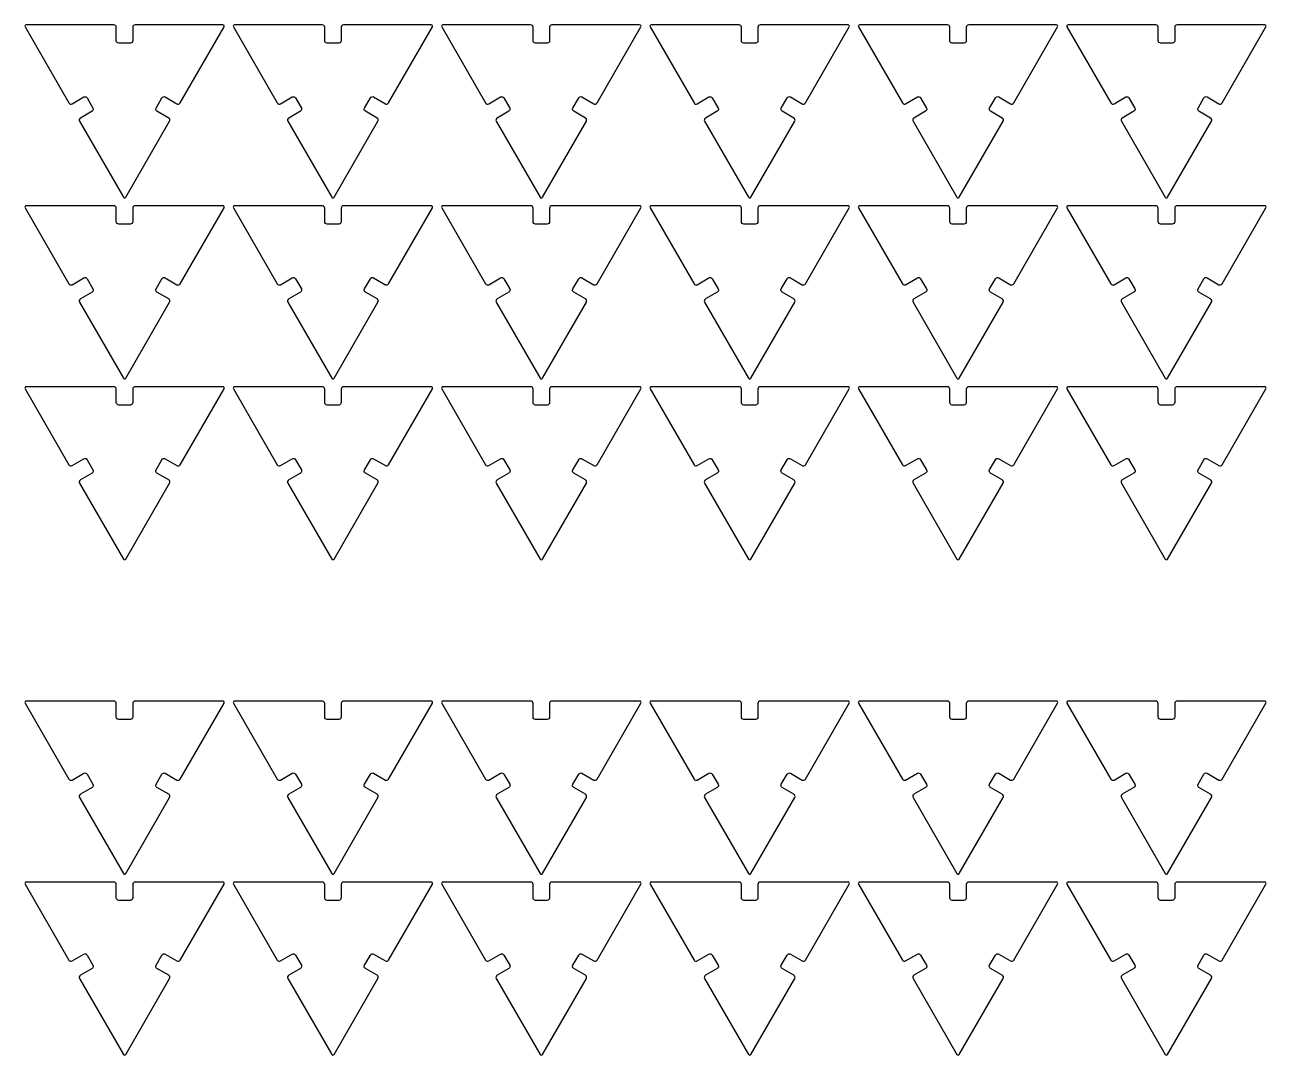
# Model space of a CAD drawing. Header units: millimetres. Extents: x -502 to 508, y 0 to 502.
# Drawn here: x -274.7 to -3.7, y 277.5 to 502.4 of the extents above; entities that cross this region are included whole.
import ezdxf

# ---------------------------------------------------------------- set-up
doc = ezdxf.new("R2010")
doc.units = ezdxf.units.MM
doc.layers.add('Default', color=18, linetype='Continuous', true_color=0x000000)

msp = doc.modelspace()

# ---------------------------------------------------------------- linework, layer by layer
at = {"layer": 'Default'}
for p, q in [((-274.7, 501.95), (-265.12, 485.36)), ((-255.29, 502.4), (-274.44, 502.4)), ((-254.76, 498.92), (-254.76, 501.88)), ((-251.16, 501.88), (-251.16, 498.92)), ((-231.49, 502.4), (-250.64, 502.4)), ((-240.8, 485.36), (-231.23, 501.95)), ((-229.2, 501.95), (-219.62, 485.36)), ((-209.79, 502.4), (-228.94, 502.4)), ((-209.26, 498.92), (-209.26, 501.88)), ((-205.66, 501.88), (-205.66, 498.92)), ((-185.99, 502.4), (-205.14, 502.4)), ((-195.3, 485.36), (-185.73, 501.95)), ((-183.7, 501.95), (-174.12, 485.36)), ((-164.29, 502.4), (-183.44, 502.4)), ((-163.76, 498.92), (-163.76, 501.88)), ((-160.16, 501.88), (-160.16, 498.92)), ((-140.49, 502.4), (-159.64, 502.4)), ((-149.8, 485.36), (-140.23, 501.95)), ((-138.2, 501.95), (-128.62, 485.36)), ((-118.79, 502.4), (-137.94, 502.4)), ((-118.26, 498.92), (-118.26, 501.88)), ((-114.66, 501.88), (-114.66, 498.92)), ((-94.99, 502.4), (-114.14, 502.4)), ((-104.3, 485.36), (-94.73, 501.95)), ((-92.7, 501.95), (-83.12, 485.36)), ((-73.29, 502.4), (-92.44, 502.4)), ((-72.76, 498.92), (-72.76, 501.88)), ((-69.16, 501.88), (-69.16, 498.92)), ((-49.49, 502.4), (-68.64, 502.4)), ((-58.8, 485.36), (-49.23, 501.95)), ((-47.2, 501.95), (-37.62, 485.36)), ((-27.79, 502.4), (-46.94, 502.4)), ((-27.26, 498.92), (-27.26, 501.88)), ((-23.66, 501.88), (-23.66, 498.92)), ((-3.99, 502.4), (-23.14, 502.4)), ((-13.3, 485.36), (-3.73, 501.95)), ((-251.69, 498.4), (-254.24, 498.4)), ((-206.19, 498.4), (-208.74, 498.4)), ((-160.69, 498.4), (-163.24, 498.4)), ((-115.19, 498.4), (-117.74, 498.4)), ((-69.69, 498.4), (-72.24, 498.4)), ((-24.19, 498.4), (-26.74, 498.4)), ((-264.41, 485.17), (-261.85, 486.65)), ((-261.14, 486.46), (-259.86, 484.24)), ((-246.07, 484.24), (-244.79, 486.46)), ((-244.08, 486.65), (-241.52, 485.17)), ((-218.91, 485.17), (-216.35, 486.65)), ((-215.64, 486.46), (-214.36, 484.24)), ((-200.57, 484.24), (-199.29, 486.46)), ((-198.58, 486.65), (-196.02, 485.17)), ((-173.41, 485.17), (-170.85, 486.65)), ((-170.14, 486.46), (-168.86, 484.24)), ((-155.07, 484.24), (-153.79, 486.46)), ((-153.08, 486.65), (-150.52, 485.17)), ((-127.91, 485.17), (-125.35, 486.65)), ((-124.64, 486.46), (-123.36, 484.24)), ((-109.57, 484.24), (-108.29, 486.46)), ((-107.58, 486.65), (-105.02, 485.17)), ((-82.41, 485.17), (-79.85, 486.65)), ((-79.14, 486.46), (-77.86, 484.24)), ((-64.07, 484.24), (-62.79, 486.46)), ((-62.08, 486.65), (-59.52, 485.17)), ((-36.91, 485.17), (-34.35, 486.65)), ((-33.64, 486.46), (-32.36, 484.24)), ((-18.57, 484.24), (-17.29, 486.46)), ((-16.58, 486.65), (-14.02, 485.17)), ((-260.05, 483.53), (-262.61, 482.05)), ((-243.32, 482.05), (-245.88, 483.53)), ((-214.55, 483.53), (-217.11, 482.05)), ((-197.82, 482.05), (-200.38, 483.53)), ((-169.05, 483.53), (-171.61, 482.05)), ((-152.32, 482.05), (-154.88, 483.53)), ((-123.55, 483.53), (-126.11, 482.05)), ((-106.82, 482.05), (-109.38, 483.53)), ((-78.05, 483.53), (-80.61, 482.05)), ((-61.32, 482.05), (-63.88, 483.53)), ((-32.55, 483.53), (-35.11, 482.05)), ((-15.82, 482.05), (-18.38, 483.53)), ((-262.8, 481.34), (-253.22, 464.75)), ((-252.7, 464.75), (-243.13, 481.34)), ((-217.3, 481.34), (-207.72, 464.75)), ((-207.2, 464.75), (-197.63, 481.34)), ((-171.8, 481.34), (-162.22, 464.75)), ((-161.7, 464.75), (-152.13, 481.34)), ((-126.3, 481.34), (-116.72, 464.75)), ((-116.2, 464.75), (-106.63, 481.34)), ((-80.8, 481.34), (-71.23, 464.75)), ((-70.7, 464.75), (-61.13, 481.34)), ((-35.3, 481.34), (-25.73, 464.75)), ((-25.2, 464.75), (-15.63, 481.34)), ((-274.7, 462.45), (-265.12, 445.86)), ((-255.29, 462.9), (-274.44, 462.9)), ((-254.76, 459.42), (-254.76, 462.38)), ((-251.16, 462.38), (-251.16, 459.42)), ((-231.49, 462.9), (-250.64, 462.9)), ((-240.8, 445.86), (-231.23, 462.45)), ((-229.2, 462.45), (-219.62, 445.86)), ((-209.79, 462.9), (-228.94, 462.9)), ((-209.26, 459.42), (-209.26, 462.38)), ((-205.66, 462.38), (-205.66, 459.42)), ((-185.99, 462.9), (-205.14, 462.9)), ((-195.3, 445.86), (-185.73, 462.45)), ((-183.7, 462.45), (-174.12, 445.86)), ((-164.29, 462.9), (-183.44, 462.9)), ((-163.76, 459.42), (-163.76, 462.38)), ((-160.16, 462.38), (-160.16, 459.42)), ((-140.49, 462.9), (-159.64, 462.9)), ((-149.8, 445.86), (-140.23, 462.45)), ((-138.2, 462.45), (-128.62, 445.86)), ((-118.79, 462.9), (-137.94, 462.9)), ((-118.26, 459.42), (-118.26, 462.38)), ((-114.66, 462.38), (-114.66, 459.42)), ((-94.99, 462.9), (-114.14, 462.9)), ((-104.3, 445.86), (-94.73, 462.45)), ((-92.7, 462.45), (-83.12, 445.86)), ((-73.29, 462.9), (-92.44, 462.9)), ((-72.76, 459.42), (-72.76, 462.38)), ((-69.16, 462.38), (-69.16, 459.42)), ((-49.49, 462.9), (-68.64, 462.9)), ((-58.8, 445.86), (-49.23, 462.45)), ((-47.2, 462.45), (-37.62, 445.86)), ((-27.79, 462.9), (-46.94, 462.9)), ((-27.26, 459.42), (-27.26, 462.38)), ((-23.66, 462.38), (-23.66, 459.42)), ((-3.99, 462.9), (-23.14, 462.9)), ((-13.3, 445.86), (-3.73, 462.45)), ((-251.69, 458.9), (-254.24, 458.9)), ((-206.19, 458.9), (-208.74, 458.9)), ((-160.69, 458.9), (-163.24, 458.9)), ((-115.19, 458.9), (-117.74, 458.9)), ((-69.69, 458.9), (-72.24, 458.9)), ((-24.19, 458.9), (-26.74, 458.9)), ((-264.41, 445.67), (-261.85, 447.15)), ((-261.14, 446.96), (-259.86, 444.74)), ((-246.07, 444.74), (-244.79, 446.96)), ((-244.08, 447.15), (-241.52, 445.67)), ((-218.91, 445.67), (-216.35, 447.15)), ((-215.64, 446.96), (-214.36, 444.74)), ((-200.57, 444.74), (-199.29, 446.96)), ((-198.58, 447.15), (-196.02, 445.67)), ((-173.41, 445.67), (-170.85, 447.15)), ((-170.14, 446.96), (-168.86, 444.74)), ((-155.07, 444.74), (-153.79, 446.96)), ((-153.08, 447.15), (-150.52, 445.67)), ((-127.91, 445.67), (-125.35, 447.15)), ((-124.64, 446.96), (-123.36, 444.74)), ((-109.57, 444.74), (-108.29, 446.96)), ((-107.58, 447.15), (-105.02, 445.67)), ((-82.41, 445.67), (-79.85, 447.15)), ((-79.14, 446.96), (-77.86, 444.74)), ((-64.07, 444.74), (-62.79, 446.96)), ((-62.08, 447.15), (-59.52, 445.67)), ((-36.91, 445.67), (-34.35, 447.15)), ((-33.64, 446.96), (-32.36, 444.74)), ((-18.57, 444.74), (-17.29, 446.96)), ((-16.58, 447.15), (-14.02, 445.67)), ((-262.8, 441.84), (-253.22, 425.25)), ((-260.05, 444.03), (-262.61, 442.55)), ((-252.7, 425.25), (-243.13, 441.84)), ((-243.32, 442.55), (-245.88, 444.03)), ((-217.3, 441.84), (-207.72, 425.25)), ((-214.55, 444.03), (-217.11, 442.55)), ((-207.2, 425.25), (-197.63, 441.84)), ((-197.82, 442.55), (-200.38, 444.03)), ((-171.8, 441.84), (-162.22, 425.25)), ((-169.05, 444.03), (-171.61, 442.55)), ((-161.7, 425.25), (-152.13, 441.84)), ((-152.32, 442.55), (-154.88, 444.03)), ((-126.3, 441.84), (-116.72, 425.25)), ((-123.55, 444.03), (-126.11, 442.55)), ((-116.2, 425.25), (-106.63, 441.84)), ((-106.82, 442.55), (-109.38, 444.03)), ((-80.8, 441.84), (-71.23, 425.25)), ((-78.05, 444.03), (-80.61, 442.55)), ((-70.7, 425.25), (-61.13, 441.84)), ((-61.32, 442.55), (-63.88, 444.03)), ((-35.3, 441.84), (-25.73, 425.25)), ((-32.55, 444.03), (-35.11, 442.55)), ((-25.2, 425.25), (-15.63, 441.84)), ((-15.82, 442.55), (-18.38, 444.03)), ((-274.7, 422.95), (-265.12, 406.36)), ((-255.29, 423.4), (-274.44, 423.4)), ((-254.76, 419.92), (-254.76, 422.88)), ((-251.16, 422.88), (-251.16, 419.92)), ((-231.49, 423.4), (-250.64, 423.4)), ((-240.8, 406.36), (-231.23, 422.95)), ((-229.2, 422.95), (-219.62, 406.36)), ((-209.79, 423.4), (-228.94, 423.4)), ((-209.26, 419.92), (-209.26, 422.88)), ((-205.66, 422.88), (-205.66, 419.92)), ((-185.99, 423.4), (-205.14, 423.4)), ((-195.3, 406.36), (-185.73, 422.95)), ((-183.7, 422.95), (-174.12, 406.36)), ((-164.29, 423.4), (-183.44, 423.4)), ((-163.76, 419.92), (-163.76, 422.88)), ((-160.16, 422.88), (-160.16, 419.92)), ((-140.49, 423.4), (-159.64, 423.4)), ((-149.8, 406.36), (-140.23, 422.95)), ((-138.2, 422.95), (-128.62, 406.36)), ((-118.79, 423.4), (-137.94, 423.4)), ((-118.26, 419.92), (-118.26, 422.88)), ((-114.66, 422.88), (-114.66, 419.92)), ((-94.99, 423.4), (-114.14, 423.4)), ((-104.3, 406.36), (-94.73, 422.95)), ((-92.7, 422.95), (-83.12, 406.36)), ((-73.29, 423.4), (-92.44, 423.4)), ((-72.76, 419.92), (-72.76, 422.88)), ((-69.16, 422.88), (-69.16, 419.92)), ((-49.49, 423.4), (-68.64, 423.4)), ((-58.8, 406.36), (-49.23, 422.95)), ((-47.2, 422.95), (-37.62, 406.36)), ((-27.79, 423.4), (-46.94, 423.4)), ((-27.26, 419.92), (-27.26, 422.88)), ((-23.66, 422.88), (-23.66, 419.92)), ((-3.99, 423.4), (-23.14, 423.4)), ((-13.3, 406.36), (-3.73, 422.95)), ((-251.69, 419.4), (-254.24, 419.4)), ((-206.19, 419.4), (-208.74, 419.4)), ((-160.69, 419.4), (-163.24, 419.4)), ((-115.19, 419.4), (-117.74, 419.4)), ((-69.69, 419.4), (-72.24, 419.4)), ((-24.19, 419.4), (-26.74, 419.4)), ((-264.41, 406.17), (-261.85, 407.65)), ((-261.14, 407.46), (-259.86, 405.24)), ((-246.07, 405.24), (-244.79, 407.46)), ((-244.08, 407.65), (-241.52, 406.17)), ((-218.91, 406.17), (-216.35, 407.65)), ((-215.64, 407.46), (-214.36, 405.24)), ((-200.57, 405.24), (-199.29, 407.46)), ((-198.58, 407.65), (-196.02, 406.17)), ((-173.41, 406.17), (-170.85, 407.65)), ((-170.14, 407.46), (-168.86, 405.24)), ((-155.07, 405.24), (-153.79, 407.46)), ((-153.08, 407.65), (-150.52, 406.17)), ((-127.91, 406.17), (-125.35, 407.65)), ((-124.64, 407.46), (-123.36, 405.24)), ((-109.57, 405.24), (-108.29, 407.46)), ((-107.58, 407.65), (-105.02, 406.17)), ((-82.41, 406.17), (-79.85, 407.65)), ((-79.14, 407.46), (-77.86, 405.24)), ((-64.07, 405.24), (-62.79, 407.46)), ((-62.08, 407.65), (-59.52, 406.17)), ((-36.91, 406.17), (-34.35, 407.65)), ((-33.64, 407.46), (-32.36, 405.24)), ((-18.57, 405.24), (-17.29, 407.46)), ((-16.58, 407.65), (-14.02, 406.17)), ((-260.05, 404.53), (-262.61, 403.05)), ((-243.32, 403.05), (-245.88, 404.53)), ((-214.55, 404.53), (-217.11, 403.05)), ((-197.82, 403.05), (-200.38, 404.53)), ((-169.05, 404.53), (-171.61, 403.05)), ((-152.32, 403.05), (-154.88, 404.53)), ((-123.55, 404.53), (-126.11, 403.05)), ((-106.82, 403.05), (-109.38, 404.53)), ((-78.05, 404.53), (-80.61, 403.05)), ((-61.32, 403.05), (-63.88, 404.53)), ((-32.55, 404.53), (-35.11, 403.05)), ((-15.82, 403.05), (-18.38, 404.53)), ((-262.8, 402.34), (-253.22, 385.75)), ((-252.7, 385.75), (-243.13, 402.34)), ((-217.3, 402.34), (-207.72, 385.75)), ((-207.2, 385.75), (-197.63, 402.34)), ((-171.8, 402.34), (-162.22, 385.75)), ((-161.7, 385.75), (-152.13, 402.34)), ((-126.3, 402.34), (-116.72, 385.75)), ((-116.2, 385.75), (-106.63, 402.34)), ((-80.8, 402.34), (-71.23, 385.75)), ((-70.7, 385.75), (-61.13, 402.34)), ((-35.3, 402.34), (-25.73, 385.75)), ((-25.2, 385.75), (-15.63, 402.34)), ((-274.7, 354.31), (-265.12, 337.72)), ((-255.29, 354.76), (-274.44, 354.76)), ((-254.76, 351.28), (-254.76, 354.24)), ((-251.16, 354.24), (-251.16, 351.28)), ((-231.49, 354.76), (-250.64, 354.76)), ((-240.8, 337.72), (-231.23, 354.31)), ((-229.2, 354.31), (-219.62, 337.72)), ((-209.79, 354.76), (-228.94, 354.76)), ((-209.26, 351.28), (-209.26, 354.24)), ((-205.66, 354.24), (-205.66, 351.28)), ((-185.99, 354.76), (-205.14, 354.76)), ((-195.3, 337.72), (-185.73, 354.31)), ((-183.7, 354.31), (-174.12, 337.72)), ((-164.29, 354.76), (-183.44, 354.76)), ((-163.76, 351.28), (-163.76, 354.24)), ((-160.16, 354.24), (-160.16, 351.28)), ((-140.49, 354.76), (-159.64, 354.76)), ((-149.8, 337.72), (-140.23, 354.31)), ((-138.2, 354.31), (-128.62, 337.72)), ((-118.79, 354.76), (-137.94, 354.76)), ((-118.26, 351.28), (-118.26, 354.24)), ((-114.66, 354.24), (-114.66, 351.28)), ((-94.99, 354.76), (-114.14, 354.76)), ((-104.3, 337.72), (-94.73, 354.31)), ((-92.7, 354.31), (-83.12, 337.72)), ((-73.29, 354.76), (-92.44, 354.76)), ((-72.76, 351.28), (-72.76, 354.24)), ((-69.16, 354.24), (-69.16, 351.28)), ((-49.49, 354.76), (-68.64, 354.76)), ((-58.8, 337.72), (-49.23, 354.31)), ((-47.2, 354.31), (-37.62, 337.72)), ((-27.79, 354.76), (-46.94, 354.76)), ((-27.26, 351.28), (-27.26, 354.24)), ((-23.66, 354.24), (-23.66, 351.28)), ((-3.99, 354.76), (-23.14, 354.76)), ((-13.3, 337.72), (-3.73, 354.31)), ((-251.69, 350.76), (-254.24, 350.76)), ((-206.19, 350.76), (-208.74, 350.76)), ((-160.69, 350.76), (-163.24, 350.76)), ((-115.19, 350.76), (-117.74, 350.76)), ((-69.69, 350.76), (-72.24, 350.76)), ((-24.19, 350.76), (-26.74, 350.76)), ((-264.41, 337.53), (-261.85, 339.01)), ((-244.08, 339.01), (-241.52, 337.53)), ((-218.91, 337.53), (-216.35, 339.01)), ((-198.58, 339.01), (-196.02, 337.53)), ((-173.41, 337.53), (-170.85, 339.01)), ((-153.08, 339.01), (-150.52, 337.53)), ((-127.91, 337.53), (-125.35, 339.01)), ((-107.58, 339.01), (-105.02, 337.53)), ((-82.41, 337.53), (-79.85, 339.01)), ((-62.08, 339.01), (-59.52, 337.53)), ((-36.91, 337.53), (-34.35, 339.01)), ((-16.58, 339.01), (-14.02, 337.53)), ((-261.14, 338.81), (-259.86, 336.6)), ((-246.07, 336.6), (-244.79, 338.81)), ((-215.64, 338.81), (-214.36, 336.6)), ((-200.57, 336.6), (-199.29, 338.81)), ((-170.14, 338.81), (-168.86, 336.6)), ((-155.07, 336.6), (-153.79, 338.81)), ((-124.64, 338.81), (-123.36, 336.6)), ((-109.57, 336.6), (-108.29, 338.81)), ((-79.14, 338.81), (-77.86, 336.6)), ((-64.07, 336.6), (-62.79, 338.81)), ((-33.64, 338.81), (-32.36, 336.6)), ((-18.57, 336.6), (-17.29, 338.81)), ((-262.8, 333.7), (-253.22, 317.11)), ((-260.05, 335.89), (-262.61, 334.41)), ((-252.7, 317.11), (-243.13, 333.7)), ((-243.32, 334.41), (-245.88, 335.89)), ((-217.3, 333.7), (-207.72, 317.11)), ((-214.55, 335.89), (-217.11, 334.41)), ((-207.2, 317.11), (-197.63, 333.7)), ((-197.82, 334.41), (-200.38, 335.89)), ((-171.8, 333.7), (-162.22, 317.11)), ((-169.05, 335.89), (-171.61, 334.41)), ((-161.7, 317.11), (-152.13, 333.7)), ((-152.32, 334.41), (-154.88, 335.89)), ((-126.3, 333.7), (-116.72, 317.11)), ((-123.55, 335.89), (-126.11, 334.41)), ((-116.2, 317.11), (-106.63, 333.7)), ((-106.82, 334.41), (-109.38, 335.89)), ((-80.8, 333.7), (-71.23, 317.11)), ((-78.05, 335.89), (-80.61, 334.41)), ((-70.7, 317.11), (-61.13, 333.7)), ((-61.32, 334.41), (-63.88, 335.89)), ((-35.3, 333.7), (-25.73, 317.11)), ((-32.55, 335.89), (-35.11, 334.41)), ((-25.2, 317.11), (-15.63, 333.7)), ((-15.82, 334.41), (-18.38, 335.89)), ((-274.7, 314.81), (-265.12, 298.22)), ((-255.29, 315.26), (-274.44, 315.26)), ((-254.76, 311.78), (-254.76, 314.74)), ((-251.16, 314.74), (-251.16, 311.78)), ((-231.49, 315.26), (-250.64, 315.26)), ((-240.8, 298.22), (-231.23, 314.81)), ((-229.2, 314.81), (-219.62, 298.22)), ((-209.79, 315.26), (-228.94, 315.26)), ((-209.26, 311.78), (-209.26, 314.74)), ((-205.66, 314.74), (-205.66, 311.78)), ((-185.99, 315.26), (-205.14, 315.26)), ((-195.3, 298.22), (-185.73, 314.81)), ((-183.7, 314.81), (-174.12, 298.22)), ((-164.29, 315.26), (-183.44, 315.26)), ((-163.76, 311.78), (-163.76, 314.74)), ((-160.16, 314.74), (-160.16, 311.78)), ((-140.49, 315.26), (-159.64, 315.26)), ((-149.8, 298.22), (-140.23, 314.81)), ((-138.2, 314.81), (-128.62, 298.22)), ((-118.79, 315.26), (-137.94, 315.26)), ((-118.26, 311.78), (-118.26, 314.74)), ((-114.66, 314.74), (-114.66, 311.78)), ((-94.99, 315.26), (-114.14, 315.26)), ((-104.3, 298.22), (-94.73, 314.81)), ((-92.7, 314.81), (-83.12, 298.22)), ((-73.29, 315.26), (-92.44, 315.26)), ((-72.76, 311.78), (-72.76, 314.74)), ((-69.16, 314.74), (-69.16, 311.78)), ((-49.49, 315.26), (-68.64, 315.26)), ((-58.8, 298.22), (-49.23, 314.81)), ((-47.2, 314.81), (-37.62, 298.22)), ((-27.79, 315.26), (-46.94, 315.26)), ((-27.26, 311.78), (-27.26, 314.74)), ((-23.66, 314.74), (-23.66, 311.78)), ((-3.99, 315.26), (-23.14, 315.26)), ((-13.3, 298.22), (-3.73, 314.81)), ((-251.69, 311.26), (-254.24, 311.26)), ((-206.19, 311.26), (-208.74, 311.26)), ((-160.69, 311.26), (-163.24, 311.26)), ((-115.19, 311.26), (-117.74, 311.26)), ((-69.69, 311.26), (-72.24, 311.26)), ((-24.19, 311.26), (-26.74, 311.26)), ((-264.41, 298.03), (-261.85, 299.51)), ((-261.14, 299.31), (-259.86, 297.1)), ((-246.07, 297.1), (-244.79, 299.31)), ((-244.08, 299.51), (-241.52, 298.03)), ((-218.91, 298.03), (-216.35, 299.51)), ((-215.64, 299.31), (-214.36, 297.1)), ((-200.57, 297.1), (-199.29, 299.31)), ((-198.58, 299.51), (-196.02, 298.03)), ((-173.41, 298.03), (-170.85, 299.51)), ((-170.14, 299.31), (-168.86, 297.1)), ((-155.07, 297.1), (-153.79, 299.31)), ((-153.08, 299.51), (-150.52, 298.03)), ((-127.91, 298.03), (-125.35, 299.51)), ((-124.64, 299.31), (-123.36, 297.1)), ((-109.57, 297.1), (-108.29, 299.31)), ((-107.58, 299.51), (-105.02, 298.03)), ((-82.41, 298.03), (-79.85, 299.51)), ((-79.14, 299.31), (-77.86, 297.1)), ((-64.07, 297.1), (-62.79, 299.31)), ((-62.08, 299.51), (-59.52, 298.03)), ((-36.91, 298.03), (-34.35, 299.51)), ((-33.64, 299.31), (-32.36, 297.1)), ((-18.57, 297.1), (-17.29, 299.31)), ((-16.58, 299.51), (-14.02, 298.03)), ((-260.05, 296.39), (-262.61, 294.91)), ((-243.32, 294.91), (-245.88, 296.39)), ((-214.55, 296.39), (-217.11, 294.91)), ((-197.82, 294.91), (-200.38, 296.39)), ((-169.05, 296.39), (-171.61, 294.91)), ((-152.32, 294.91), (-154.88, 296.39)), ((-123.55, 296.39), (-126.11, 294.91)), ((-106.82, 294.91), (-109.38, 296.39)), ((-78.05, 296.39), (-80.61, 294.91)), ((-61.32, 294.91), (-63.88, 296.39)), ((-32.55, 296.39), (-35.11, 294.91)), ((-15.82, 294.91), (-18.38, 296.39)), ((-262.8, 294.2), (-253.22, 277.61)), ((-252.7, 277.61), (-243.13, 294.2)), ((-217.3, 294.2), (-207.72, 277.61)), ((-207.2, 277.61), (-197.63, 294.2)), ((-171.8, 294.2), (-162.22, 277.61)), ((-161.7, 277.61), (-152.13, 294.2)), ((-126.3, 294.2), (-116.72, 277.61)), ((-116.2, 277.61), (-106.63, 294.2)), ((-80.8, 294.2), (-71.23, 277.61)), ((-70.7, 277.61), (-61.13, 294.2)), ((-35.3, 294.2), (-25.73, 277.61)), ((-25.2, 277.61), (-15.63, 294.2))]:
    msp.add_line(p, q, dxfattribs=at)
for centre, radius, start, end in [((-274.44, 502.1), 0.301, 90, 210), ((-255.29, 501.88), 0.522, 0, 90), ((-250.64, 501.88), 0.522, 90, 180), ((-231.49, 502.1), 0.301, 330, 90), ((-228.94, 502.1), 0.301, 90, 210), ((-209.79, 501.88), 0.522, 0, 90), ((-205.14, 501.88), 0.522, 90, 180), ((-185.99, 502.1), 0.301, 330, 90), ((-183.44, 502.1), 0.301, 90, 210), ((-164.29, 501.88), 0.522, 0, 90), ((-159.64, 501.88), 0.522, 90, 180), ((-140.49, 502.1), 0.301, 330, 90), ((-137.94, 502.1), 0.301, 90, 210), ((-118.79, 501.88), 0.522, 0, 90), ((-114.14, 501.88), 0.522, 90, 180), ((-94.99, 502.1), 0.301, 330, 90), ((-92.44, 502.1), 0.301, 90, 210), ((-73.29, 501.88), 0.522, 0, 90), ((-68.64, 501.88), 0.522, 90, 180), ((-49.49, 502.1), 0.301, 330, 90), ((-46.94, 502.1), 0.301, 90, 210), ((-27.79, 501.88), 0.522, 0, 90), ((-23.14, 501.88), 0.522, 90, 180), ((-3.99, 502.1), 0.301, 330, 90), ((-264.67, 485.62), 0.522, 210, 300), ((-241.26, 485.62), 0.522, 240, 330), ((-219.17, 485.62), 0.522, 210, 300), ((-195.76, 485.62), 0.522, 240, 330), ((-173.67, 485.62), 0.522, 210, 300), ((-150.26, 485.62), 0.522, 240, 330), ((-128.17, 485.62), 0.522, 210, 300), ((-104.76, 485.62), 0.522, 240, 330), ((-82.67, 485.62), 0.522, 210, 300), ((-59.26, 485.62), 0.522, 240, 330), ((-37.17, 485.62), 0.522, 210, 300), ((-13.76, 485.62), 0.522, 240, 330), ((-262.35, 481.6), 0.522, 120, 210), ((-243.58, 481.6), 0.522, 330, 60), ((-216.85, 481.6), 0.522, 120, 210), ((-198.08, 481.6), 0.522, 330, 60), ((-171.35, 481.6), 0.522, 120, 210), ((-152.58, 481.6), 0.522, 330, 60), ((-125.85, 481.6), 0.522, 120, 210), ((-107.08, 481.6), 0.522, 330, 60), ((-80.35, 481.6), 0.522, 120, 210), ((-61.58, 481.6), 0.522, 330, 60), ((-34.85, 481.6), 0.522, 120, 210), ((-16.08, 481.6), 0.522, 330, 60), ((-252.96, 464.9), 0.301, 210, 330), ((-207.46, 464.9), 0.301, 210, 330), ((-161.96, 464.9), 0.301, 210, 330), ((-116.46, 464.9), 0.301, 210, 330), ((-70.96, 464.9), 0.301, 210, 330), ((-25.46, 464.9), 0.301, 210, 330), ((-274.44, 462.6), 0.301, 90, 210), ((-255.29, 462.38), 0.522, 0, 90), ((-250.64, 462.38), 0.522, 90, 180), ((-231.49, 462.6), 0.301, 330, 90), ((-228.94, 462.6), 0.301, 90, 210), ((-209.79, 462.38), 0.522, 0, 90), ((-205.14, 462.38), 0.522, 90, 180), ((-185.99, 462.6), 0.301, 330, 90), ((-183.44, 462.6), 0.301, 90, 210), ((-164.29, 462.38), 0.522, 0, 90), ((-159.64, 462.38), 0.522, 90, 180), ((-140.49, 462.6), 0.301, 330, 90), ((-137.94, 462.6), 0.301, 90, 210), ((-118.79, 462.38), 0.522, 0, 90), ((-114.14, 462.38), 0.522, 90, 180), ((-94.99, 462.6), 0.301, 330, 90), ((-92.44, 462.6), 0.301, 90, 210), ((-73.29, 462.38), 0.522, 0, 90), ((-68.64, 462.38), 0.522, 90, 180), ((-49.49, 462.6), 0.301, 330, 90), ((-46.94, 462.6), 0.301, 90, 210), ((-27.79, 462.38), 0.522, 0, 90), ((-23.14, 462.38), 0.522, 90, 180), ((-3.99, 462.6), 0.301, 330, 90), ((-264.67, 446.12), 0.522, 210, 300), ((-241.26, 446.12), 0.522, 240, 330), ((-219.17, 446.12), 0.522, 210, 300), ((-195.76, 446.12), 0.522, 240, 330), ((-173.67, 446.12), 0.522, 210, 300), ((-150.26, 446.12), 0.522, 240, 330), ((-128.17, 446.12), 0.522, 210, 300), ((-104.76, 446.12), 0.522, 240, 330), ((-82.67, 446.12), 0.522, 210, 300), ((-59.26, 446.12), 0.522, 240, 330), ((-37.17, 446.12), 0.522, 210, 300), ((-13.76, 446.12), 0.522, 240, 330), ((-262.35, 442.1), 0.522, 120, 210), ((-243.58, 442.1), 0.522, 330, 60), ((-216.85, 442.1), 0.522, 120, 210), ((-198.08, 442.1), 0.522, 330, 60), ((-171.35, 442.1), 0.522, 120, 210), ((-152.58, 442.1), 0.522, 330, 60), ((-125.85, 442.1), 0.522, 120, 210), ((-107.08, 442.1), 0.522, 330, 60), ((-80.35, 442.1), 0.522, 120, 210), ((-61.58, 442.1), 0.522, 330, 60), ((-34.85, 442.1), 0.522, 120, 210), ((-16.08, 442.1), 0.522, 330, 60), ((-274.44, 423.1), 0.301, 90, 210), ((-255.29, 422.88), 0.522, 0, 90), ((-252.96, 425.4), 0.301, 210, 330), ((-250.64, 422.88), 0.522, 90, 180), ((-231.49, 423.1), 0.301, 330, 90), ((-228.94, 423.1), 0.301, 90, 210), ((-209.79, 422.88), 0.522, 0, 90), ((-207.46, 425.4), 0.301, 210, 330), ((-205.14, 422.88), 0.522, 90, 180), ((-185.99, 423.1), 0.301, 330, 90), ((-183.44, 423.1), 0.301, 90, 210), ((-164.29, 422.88), 0.522, 0, 90), ((-161.96, 425.4), 0.301, 210, 330), ((-159.64, 422.88), 0.522, 90, 180), ((-140.49, 423.1), 0.301, 330, 90), ((-137.94, 423.1), 0.301, 90, 210), ((-118.79, 422.88), 0.522, 0, 90), ((-116.46, 425.4), 0.301, 210, 330), ((-114.14, 422.88), 0.522, 90, 180), ((-94.99, 423.1), 0.301, 330, 90), ((-92.44, 423.1), 0.301, 90, 210), ((-73.29, 422.88), 0.522, 0, 90), ((-70.96, 425.4), 0.301, 210, 330), ((-68.64, 422.88), 0.522, 90, 180), ((-49.49, 423.1), 0.301, 330, 90), ((-46.94, 423.1), 0.301, 90, 210), ((-27.79, 422.88), 0.522, 0, 90), ((-25.46, 425.4), 0.301, 210, 330), ((-23.14, 422.88), 0.522, 90, 180), ((-3.99, 423.1), 0.301, 330, 90), ((-264.67, 406.62), 0.522, 210, 300), ((-241.26, 406.62), 0.522, 240, 330), ((-219.17, 406.62), 0.522, 210, 300), ((-195.76, 406.62), 0.522, 240, 330), ((-173.67, 406.62), 0.522, 210, 300), ((-150.26, 406.62), 0.522, 240, 330), ((-128.17, 406.62), 0.522, 210, 300), ((-104.76, 406.62), 0.522, 240, 330), ((-82.67, 406.62), 0.522, 210, 300), ((-59.26, 406.62), 0.522, 240, 330), ((-37.17, 406.62), 0.522, 210, 300), ((-13.76, 406.62), 0.522, 240, 330), ((-262.35, 402.6), 0.522, 120, 210), ((-243.58, 402.6), 0.522, 330, 60), ((-216.85, 402.6), 0.522, 120, 210), ((-198.08, 402.6), 0.522, 330, 60), ((-171.35, 402.6), 0.522, 120, 210), ((-152.58, 402.6), 0.522, 330, 60), ((-125.85, 402.6), 0.522, 120, 210), ((-107.08, 402.6), 0.522, 330, 60), ((-80.35, 402.6), 0.522, 120, 210), ((-61.58, 402.6), 0.522, 330, 60), ((-34.85, 402.6), 0.522, 120, 210), ((-16.08, 402.6), 0.522, 330, 60), ((-252.96, 385.9), 0.301, 210, 330), ((-207.46, 385.9), 0.301, 210, 330), ((-161.96, 385.9), 0.301, 210, 330), ((-116.46, 385.9), 0.301, 210, 330), ((-70.96, 385.9), 0.301, 210, 330), ((-25.46, 385.9), 0.301, 210, 330), ((-274.44, 354.46), 0.301, 90, 210), ((-255.29, 354.24), 0.522, 0, 90), ((-250.64, 354.24), 0.522, 90, 180), ((-231.49, 354.46), 0.301, 330, 90), ((-228.94, 354.46), 0.301, 90, 210), ((-209.79, 354.24), 0.522, 0, 90), ((-205.14, 354.24), 0.522, 90, 180), ((-185.99, 354.46), 0.301, 330, 90), ((-183.44, 354.46), 0.301, 90, 210), ((-164.29, 354.24), 0.522, 0, 90), ((-159.64, 354.24), 0.522, 90, 180), ((-140.49, 354.46), 0.301, 330, 90), ((-137.94, 354.46), 0.301, 90, 210), ((-118.79, 354.24), 0.522, 0, 90), ((-114.14, 354.24), 0.522, 90, 180), ((-94.99, 354.46), 0.301, 330, 90), ((-92.44, 354.46), 0.301, 90, 210), ((-73.29, 354.24), 0.522, 0, 90), ((-68.64, 354.24), 0.522, 90, 180), ((-49.49, 354.46), 0.301, 330, 90), ((-46.94, 354.46), 0.301, 90, 210), ((-27.79, 354.24), 0.522, 0, 90), ((-23.14, 354.24), 0.522, 90, 180), ((-3.99, 354.46), 0.301, 330, 90), ((-264.67, 337.98), 0.522, 210, 300), ((-241.26, 337.98), 0.522, 240, 330), ((-219.17, 337.98), 0.522, 210, 300), ((-195.76, 337.98), 0.522, 240, 330), ((-173.67, 337.98), 0.522, 210, 300), ((-150.26, 337.98), 0.522, 240, 330), ((-128.17, 337.98), 0.522, 210, 300), ((-104.76, 337.98), 0.522, 240, 330), ((-82.67, 337.98), 0.522, 210, 300), ((-59.26, 337.98), 0.522, 240, 330), ((-37.17, 337.98), 0.522, 210, 300), ((-13.76, 337.98), 0.522, 240, 330), ((-262.35, 333.96), 0.522, 120, 210), ((-243.58, 333.96), 0.522, 330, 60), ((-216.85, 333.96), 0.522, 120, 210), ((-198.08, 333.96), 0.522, 330, 60), ((-171.35, 333.96), 0.522, 120, 210), ((-152.58, 333.96), 0.522, 330, 60), ((-125.85, 333.96), 0.522, 120, 210), ((-107.08, 333.96), 0.522, 330, 60), ((-80.35, 333.96), 0.522, 120, 210), ((-61.58, 333.96), 0.522, 330, 60), ((-34.85, 333.96), 0.522, 120, 210), ((-16.08, 333.96), 0.522, 330, 60), ((-274.44, 314.96), 0.301, 90, 210), ((-255.29, 314.74), 0.522, 0, 90), ((-252.96, 317.26), 0.301, 210, 330), ((-250.64, 314.74), 0.522, 90, 180), ((-231.49, 314.96), 0.301, 330, 90), ((-228.94, 314.96), 0.301, 90, 210), ((-209.79, 314.74), 0.522, 0, 90), ((-207.46, 317.26), 0.301, 210, 330), ((-205.14, 314.74), 0.522, 90, 180), ((-185.99, 314.96), 0.301, 330, 90), ((-183.44, 314.96), 0.301, 90, 210), ((-164.29, 314.74), 0.522, 0, 90), ((-161.96, 317.26), 0.301, 210, 330), ((-159.64, 314.74), 0.522, 90, 180), ((-140.49, 314.96), 0.301, 330, 90), ((-137.94, 314.96), 0.301, 90, 210), ((-118.79, 314.74), 0.522, 0, 90), ((-116.46, 317.26), 0.301, 210, 330), ((-114.14, 314.74), 0.522, 90, 180), ((-94.99, 314.96), 0.301, 330, 90), ((-92.44, 314.96), 0.301, 90, 210), ((-73.29, 314.74), 0.522, 0, 90), ((-70.96, 317.26), 0.301, 210, 330), ((-68.64, 314.74), 0.522, 90, 180), ((-49.49, 314.96), 0.301, 330, 90), ((-46.94, 314.96), 0.301, 90, 210), ((-27.79, 314.74), 0.522, 0, 90), ((-25.46, 317.26), 0.301, 210, 330), ((-23.14, 314.74), 0.522, 90, 180), ((-3.99, 314.96), 0.301, 330, 90), ((-264.67, 298.48), 0.522, 210, 300), ((-241.26, 298.48), 0.522, 240, 330), ((-219.17, 298.48), 0.522, 210, 300), ((-195.76, 298.48), 0.522, 240, 330), ((-173.67, 298.48), 0.522, 210, 300), ((-150.26, 298.48), 0.522, 240, 330), ((-128.17, 298.48), 0.522, 210, 300), ((-104.76, 298.48), 0.522, 240, 330), ((-82.67, 298.48), 0.522, 210, 300), ((-59.26, 298.48), 0.522, 240, 330), ((-37.17, 298.48), 0.522, 210, 300), ((-13.76, 298.48), 0.522, 240, 330), ((-262.35, 294.46), 0.522, 120, 210), ((-243.58, 294.46), 0.522, 330, 60), ((-216.85, 294.46), 0.522, 120, 210), ((-198.08, 294.46), 0.522, 330, 60), ((-171.35, 294.46), 0.522, 120, 210), ((-152.58, 294.46), 0.522, 330, 60), ((-125.85, 294.46), 0.522, 120, 210), ((-107.08, 294.46), 0.522, 330, 60), ((-80.35, 294.46), 0.522, 120, 210), ((-61.58, 294.46), 0.522, 330, 60), ((-34.85, 294.46), 0.522, 120, 210), ((-16.08, 294.46), 0.522, 330, 60), ((-252.96, 277.76), 0.301, 210, 330), ((-207.46, 277.76), 0.301, 210, 330), ((-161.96, 277.76), 0.301, 210, 330), ((-116.46, 277.76), 0.301, 210, 330), ((-70.96, 277.76), 0.301, 210, 330), ((-25.46, 277.76), 0.301, 210, 330)]:
    msp.add_arc(centre, radius, start, end, dxfattribs=at)
at = {"layer": 'Default', "extrusion": (0, 0, -1)}
for centre, start, end in [((254.24, 498.92), 270, 0), ((251.69, 498.92), 180, 270), ((208.74, 498.92), 270, 0), ((206.19, 498.92), 180, 270), ((163.24, 498.92), 270, 0), ((160.69, 498.92), 180, 270), ((117.74, 498.92), 270, 0), ((115.19, 498.92), 180, 270), ((72.24, 498.92), 270, 0), ((69.69, 498.92), 180, 270), ((26.74, 498.92), 270, 0), ((24.19, 498.92), 180, 270), ((261.59, 486.2), 60, 150), ((244.34, 486.2), 30, 120), ((216.09, 486.2), 60, 150), ((198.84, 486.2), 30, 120), ((170.59, 486.2), 60, 150), ((153.34, 486.2), 30, 120), ((125.09, 486.2), 60, 150), ((107.84, 486.2), 30, 120), ((79.59, 486.2), 60, 150), ((62.34, 486.2), 30, 120), ((34.09, 486.2), 60, 150), ((16.84, 486.2), 30, 120), ((260.31, 483.98), 150, 240), ((245.62, 483.98), 300, 30), ((214.81, 483.98), 150, 240), ((200.12, 483.98), 300, 30), ((169.31, 483.98), 150, 240), ((154.62, 483.98), 300, 30), ((123.81, 483.98), 150, 240), ((109.12, 483.98), 300, 30), ((78.31, 483.98), 150, 240), ((63.62, 483.98), 300, 30), ((32.81, 483.98), 150, 240), ((18.12, 483.98), 300, 30), ((254.24, 459.42), 270, 0), ((251.69, 459.42), 180, 270), ((208.74, 459.42), 270, 0), ((206.19, 459.42), 180, 270), ((163.24, 459.42), 270, 0), ((160.69, 459.42), 180, 270), ((117.74, 459.42), 270, 0), ((115.19, 459.42), 180, 270), ((72.24, 459.42), 270, 0), ((69.69, 459.42), 180, 270), ((26.74, 459.42), 270, 0), ((24.19, 459.42), 180, 270), ((244.34, 446.7), 30, 120), ((216.09, 446.7), 60, 150), ((198.84, 446.7), 30, 120), ((170.59, 446.7), 60, 150), ((153.34, 446.7), 30, 120), ((125.09, 446.7), 60, 150), ((107.84, 446.7), 30, 120), ((79.59, 446.7), 60, 150), ((62.34, 446.7), 30, 120), ((34.09, 446.7), 60, 150), ((16.84, 446.7), 30, 120), ((261.59, 446.7), 60, 150), ((260.31, 444.48), 150, 240), ((245.62, 444.48), 300, 30), ((214.81, 444.48), 150, 240), ((200.12, 444.48), 300, 30), ((169.31, 444.48), 150, 240), ((154.62, 444.48), 300, 30), ((123.81, 444.48), 150, 240), ((109.12, 444.48), 300, 30), ((78.31, 444.48), 150, 240), ((63.62, 444.48), 300, 30), ((32.81, 444.48), 150, 240), ((18.12, 444.48), 300, 30), ((254.24, 419.92), 270, 0), ((251.69, 419.92), 180, 270), ((208.74, 419.92), 270, 0), ((206.19, 419.92), 180, 270), ((163.24, 419.92), 270, 0), ((160.69, 419.92), 180, 270), ((117.74, 419.92), 270, 0), ((115.19, 419.92), 180, 270), ((72.24, 419.92), 270, 0), ((69.69, 419.92), 180, 270), ((26.74, 419.92), 270, 0), ((24.19, 419.92), 180, 270), ((261.59, 407.2), 60, 150), ((244.34, 407.2), 30, 120), ((216.09, 407.2), 60, 150), ((198.84, 407.2), 30, 120), ((170.59, 407.2), 60, 150), ((153.34, 407.2), 30, 120), ((125.09, 407.2), 60, 150), ((107.84, 407.2), 30, 120), ((79.59, 407.2), 60, 150), ((62.34, 407.2), 30, 120), ((34.09, 407.2), 60, 150), ((16.84, 407.2), 30, 120), ((260.31, 404.98), 150, 240), ((245.62, 404.98), 300, 30), ((214.81, 404.98), 150, 240), ((200.12, 404.98), 300, 30), ((169.31, 404.98), 150, 240), ((154.62, 404.98), 300, 30), ((123.81, 404.98), 150, 240), ((109.12, 404.98), 300, 30), ((78.31, 404.98), 150, 240), ((63.62, 404.98), 300, 30), ((32.81, 404.98), 150, 240), ((18.12, 404.98), 300, 30), ((254.24, 351.28), 270, 0), ((251.69, 351.28), 180, 270), ((208.74, 351.28), 270, 0), ((206.19, 351.28), 180, 270), ((163.24, 351.28), 270, 0), ((160.69, 351.28), 180, 270), ((117.74, 351.28), 270, 0), ((115.19, 351.28), 180, 270), ((72.24, 351.28), 270, 0), ((69.69, 351.28), 180, 270), ((26.74, 351.28), 270, 0), ((24.19, 351.28), 180, 270), ((261.59, 338.55), 60, 150), ((244.34, 338.55), 30, 120), ((216.09, 338.55), 60, 150), ((198.84, 338.55), 30, 120), ((170.59, 338.55), 60, 150), ((153.34, 338.55), 30, 120), ((125.09, 338.55), 60, 150), ((107.84, 338.55), 30, 120), ((79.59, 338.55), 60, 150), ((62.34, 338.55), 30, 120), ((34.09, 338.55), 60, 150), ((16.84, 338.55), 30, 120), ((260.31, 336.34), 150, 240), ((245.62, 336.34), 300, 30), ((214.81, 336.34), 150, 240), ((200.12, 336.34), 300, 30), ((169.31, 336.34), 150, 240), ((154.62, 336.34), 300, 30), ((123.81, 336.34), 150, 240), ((109.12, 336.34), 300, 30), ((78.31, 336.34), 150, 240), ((63.62, 336.34), 300, 30), ((32.81, 336.34), 150, 240), ((18.12, 336.34), 300, 30), ((254.24, 311.78), 270, 0), ((251.69, 311.78), 180, 270), ((208.74, 311.78), 270, 0), ((206.19, 311.78), 180, 270), ((163.24, 311.78), 270, 0), ((160.69, 311.78), 180, 270), ((117.74, 311.78), 270, 0), ((115.19, 311.78), 180, 270), ((72.24, 311.78), 270, 0), ((69.69, 311.78), 180, 270), ((26.74, 311.78), 270, 0), ((24.19, 311.78), 180, 270), ((261.59, 299.05), 60, 150), ((244.34, 299.05), 30, 120), ((216.09, 299.05), 60, 150), ((198.84, 299.05), 30, 120), ((170.59, 299.05), 60, 150), ((153.34, 299.05), 30, 120), ((125.09, 299.05), 60, 150), ((107.84, 299.05), 30, 120), ((79.59, 299.05), 60, 150), ((62.34, 299.05), 30, 120), ((34.09, 299.05), 60, 150), ((16.84, 299.05), 30, 120), ((260.31, 296.84), 150, 240), ((245.62, 296.84), 300, 30), ((214.81, 296.84), 150, 240), ((200.12, 296.84), 300, 30), ((169.31, 296.84), 150, 240), ((154.62, 296.84), 300, 30), ((123.81, 296.84), 150, 240), ((109.12, 296.84), 300, 30), ((78.31, 296.84), 150, 240), ((63.62, 296.84), 300, 30), ((32.81, 296.84), 150, 240), ((18.12, 296.84), 300, 30)]:
    msp.add_arc(centre, 0.522, start, end, dxfattribs=at)

doc.saveas('drawing.dxf')
